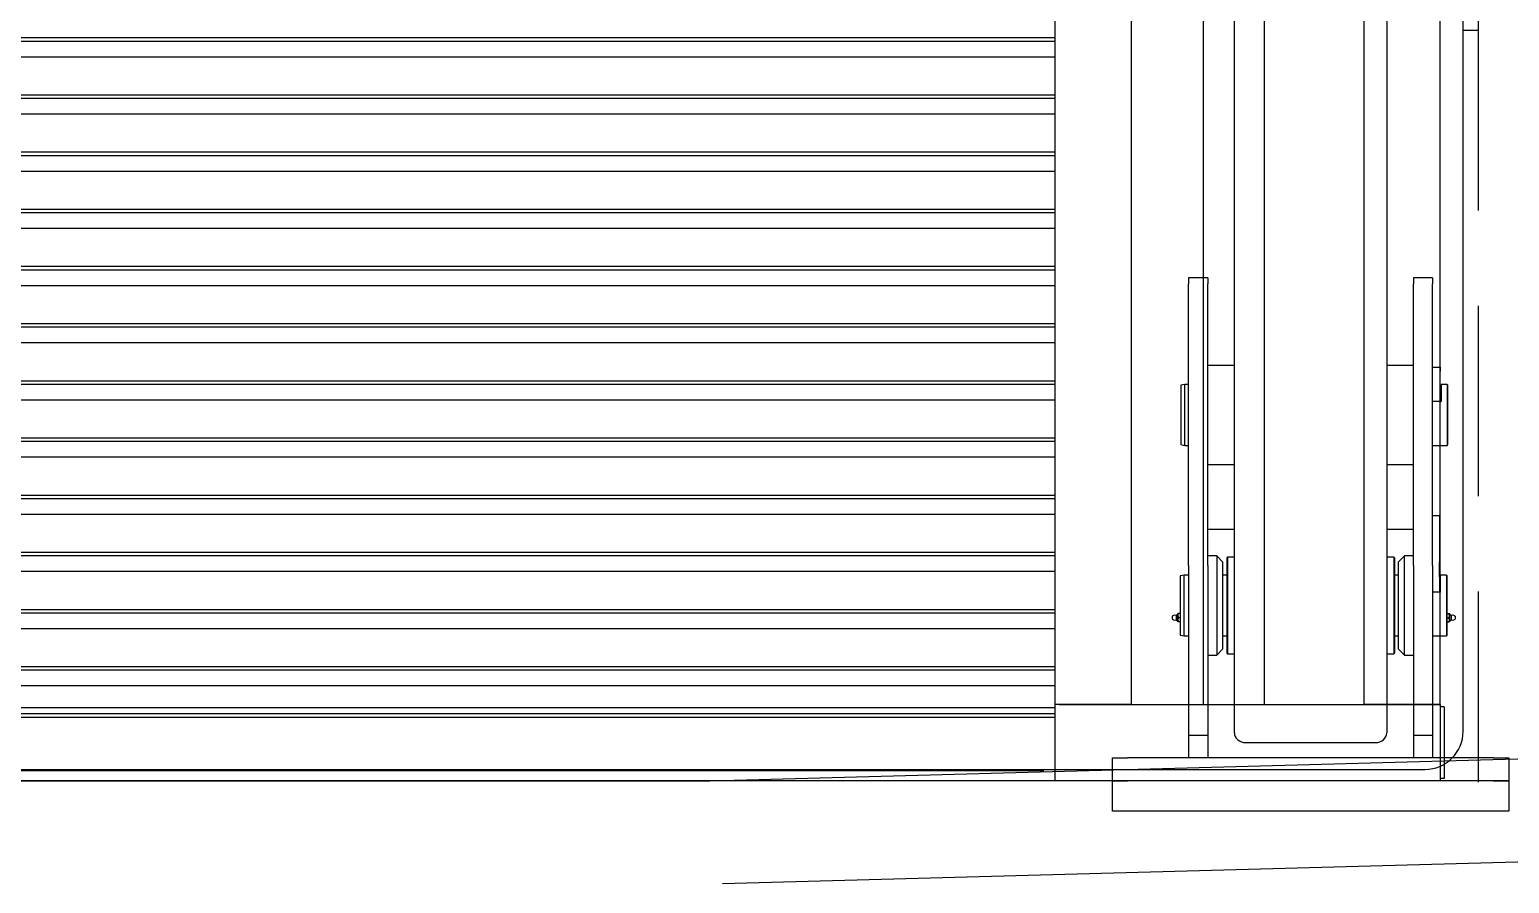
# Model space of a CAD drawing. Extents: x 1551 to 113148, y -1700 to 77018.
# Drawn here: x 18735 to 20676, y 57434 to 58554 of the extents above; entities that cross this region are included whole.
import ezdxf

# ---------------------------------------------------------------- set-up
doc = ezdxf.new("R2010")
doc.units = 0
doc.header["$LTSCALE"] = 500
doc.header["$MEASUREMENT"] = 0
doc.linetypes.add('DASHED', pattern=[0.75, 0.5, -0.25])
doc.layers.get('0').update_dxf_attribs({"linetype": 'CONTINUOUS'})

# ---------------------------------------------------------------- blocks, each defined once
blk = doc.blocks.new('Container SB')
at = {"color": 0, "linetype": 'ByBlock'}
for p, q in [((120599.6, -6593.3), (120599.6, -9103.3)), ((120405.5, -9203.3), (120405.5, -6903.3)), ((120505.5, -9103.3), (120505.5, -6903.3)), ((120910.5, -9103.3), (120910.5, -8177.8)), ((120679.6, -8193.3), (120679.6, -9103.3)), ((120810.5, -9103.3), (120810.5, -8193.3)), ((117410.5, -8228.3), (120405.5, -8228.3)), ((120405.5, -8233.3), (117410.5, -8233.3)), ((117410.5, -8253.3), (120405.5, -8253.3)), ((117410.5, -8303.3), (120405.5, -8303.3)), ((120405.5, -8308.3), (117410.5, -8308.3)), ((117410.5, -8328.3), (120405.5, -8328.3)), ((117410.5, -8378.3), (120405.5, -8378.3)), ((120405.5, -8383.3), (117410.5, -8383.3)), ((117410.5, -8403.3), (120405.5, -8403.3)), ((117410.5, -8453.3), (120405.5, -8453.3)), ((120405.5, -8458.3), (117410.5, -8458.3)), ((117410.5, -8478.3), (120405.5, -8478.3)), ((117410.5, -8528.3), (120405.5, -8528.3)), ((120405.5, -8533.3), (117410.5, -8533.3)), ((117410.5, -8553.3), (120405.5, -8553.3)), ((117410.5, -8603.3), (120405.5, -8603.3)), ((120405.5, -8608.3), (117410.5, -8608.3)), ((117410.5, -8628.3), (120405.5, -8628.3)), ((117410.5, -8678.3), (120405.5, -8678.3)), ((120405.5, -8683.3), (117410.5, -8683.3)), ((117410.5, -8703.3), (120405.5, -8703.3)), ((117410.5, -8753.3), (120405.5, -8753.3)), ((120405.5, -8758.3), (117410.5, -8758.3)), ((117410.5, -8778.3), (120405.5, -8778.3)), ((117410.5, -8828.3), (120405.5, -8828.3)), ((120405.5, -8833.3), (117410.5, -8833.3)), ((117410.5, -8853.3), (120405.5, -8853.3)), ((117410.5, -8903.3), (120405.5, -8903.3)), ((120405.5, -8908.3), (117410.5, -8908.3)), ((117410.5, -8928.3), (120405.5, -8928.3)), ((117410.5, -8978.3), (120405.5, -8978.3)), ((120405.5, -8983.3), (117410.5, -8983.3)), ((117410.5, -9003.3), (120405.5, -9003.3)), ((117410.5, -9053.3), (120405.5, -9053.3)), ((120405.5, -9058.3), (117410.5, -9058.3)), ((117410.5, -9078.3), (120405.5, -9078.3)), ((120405.5, -9107.3), (117410.5, -9107.3)), ((120405.5, -9115.3), (117410.5, -9115.3)), ((120405.5, -9120.3), (117410.5, -9120.3)), ((120505.5, -9103.3), (120405.5, -9103.3)), ((120410.5, -9103.3), (120910.5, -9103.3)), ((120910.5, -9103.3), (120810.5, -9103.3)), ((120910.5, -9103.3), (120910.5, -9203.3)), ((120915.5, -9106.2), (120910.5, -9106.2)), ((120915.5, -9106.2), (120915.5, -9200.4)), ((120390.5, -9190.3), (117410.5, -9190.3)), ((120910.5, -9203.3), (116910.5, -9203.3)), ((120915.5, -9200.4), (120910.5, -9200.4))]:
    blk.add_line(p, q, dxfattribs=at)
blk = doc.blocks.new('A$C52F54857')
for p, q in [((4422.5, 1353.1), (4422.5, 103.1)), ((4222.5, 103.1), (4222.5, 1338.2)), ((4162.5, 700), (4162.5, 691.8)), ((4187.5, 700), (4162.5, 700)), ((4187.5, 700), (4187.5, 691.8)), ((4457.5, 700), (4457.5, 691.8)), ((4482.5, 700), (4457.5, 700)), ((4482.5, 700), (4482.5, 691.8)), ((4162.5, 441.8), (4162.5, 691.8)), ((4187.5, 441.8), (4187.5, 691.8)), ((4457.5, 441.8), (4457.5, 691.8)), ((4482.5, 441.8), (4482.5, 691.8)), ((4222.5, 585), (4187.5, 585)), ((4457.5, 585), (4422.5, 585)), ((4482.5, 582.5), (4492.5, 582.5)), ((4492.5, 582.5), (4492.5, 577.5)), ((4492.5, 542.5), (4492.5, 577.5)), ((4157.5, 560), (4152.5, 559)), ((4152.5, 559), (4152.5, 481)), ((4157.5, 480), (4157.5, 560)), ((4162.5, 560), (4157.5, 560)), ((4493.5, 560), (4493.5, 537.5)), ((4501.5, 560), (4493.5, 560)), ((4501.5, 560), (4501.5, 480)), ((4502.5, 559), (4501.5, 560)), ((4502.5, 481), (4502.5, 559)), ((4492.5, 537.5), (4482.5, 537.5)), ((4492.5, 542.5), (4492.5, 537.5)), ((4492.5, 537.5), (4493.5, 537.5)), ((4152.5, 481), (4157.5, 480)), ((4157.5, 480), (4162.5, 480)), ((4482.5, 480), (4501.5, 480)), ((4501.5, 480), (4502.5, 481)), ((4187.5, 455), (4222.5, 455)), ((4422.5, 455), (4457.5, 455)), ((4162.5, 322.5), (4162.5, 441.8)), ((4187.5, 322.5), (4187.5, 441.8)), ((4457.5, 322.5), (4457.5, 441.8)), ((4482.5, 322.5), (4482.5, 441.8)), ((4187.5, 370), (4222.5, 370)), ((4422.5, 370), (4457.5, 370)), ((4491.5, 387.5), (4482.5, 387.5)), ((4491.5, 387.5), (4491.5, 384.1)), ((4491.5, 384.1), (4491.5, 344.1)), ((4199.5, 335), (4187.5, 335)), ((4199.5, 335), (4199.5, 205)), ((4207.5, 327), (4199.5, 335)), ((4213.5, 333.5), (4212.5, 332.5)), ((4212.5, 332.5), (4212.5, 207.5)), ((4213.5, 333.5), (4213.5, 206.5)), ((4222.5, 333.5), (4213.5, 333.5)), ((4431.5, 333.5), (4422.5, 333.5)), ((4431.5, 333.5), (4431.5, 206.5)), ((4432.5, 332.5), (4431.5, 333.5)), ((4432.5, 332.5), (4432.5, 207.5)), ((4445.5, 335), (4437.5, 327)), ((4445.5, 205), (4445.5, 335)), ((4457.5, 335), (4445.5, 335)), ((4491.5, 344.1), (4491.5, 327.5)), ((4162.5, 322.5), (4162.5, 100)), ((4187.5, 322.5), (4187.5, 100)), ((4207.5, 213), (4207.5, 327)), ((4437.5, 327), (4437.5, 213)), ((4457.5, 322.5), (4457.5, 100)), ((4482.5, 322.5), (4482.5, 100)), ((4491.5, 307.5), (4491.5, 327.5)), ((4156.5, 310), (4151.5, 309)), ((4151.5, 309), (4151.5, 231)), ((4156.5, 230), (4156.5, 310)), ((4162.5, 310), (4156.5, 310)), ((4212.5, 310), (4207.5, 310)), ((4437.5, 310), (4432.5, 310)), ((4491.5, 307.5), (4491.5, 287.5)), ((4492.5, 310), (4492.5, 287.5)), ((4500.5, 310), (4492.5, 310)), ((4500.5, 310), (4500.5, 230)), ((4501.5, 309), (4500.5, 310)), ((4501.5, 231), (4501.5, 309)), ((4491.5, 287.5), (4482.5, 287.5)), ((4491.5, 287.5), (4492.5, 287.5)), ((4142.7, 256.9), (4141, 256)), ((4141, 256), (4141, 252)), ((4148.5, 258.4), (4146, 256.7)), ((4146, 256.7), (4146, 251.3)), ((4148.5, 256.8), (4148.5, 259.5)), ((4148.5, 259.5), (4149, 259.5)), ((4149, 259.5), (4148.5, 256.8)), ((4148.5, 251.3), (4148.5, 256.8)), ((4149, 254), (4148.5, 251.3)), ((4151, 259.5), (4149, 259.5)), ((4151, 254), (4149, 254)), ((4502, 259.5), (4504, 259.5)), ((4502, 254), (4504, 254)), ((4504, 259.5), (4504.5, 259.5)), ((4504, 254), (4504.5, 256.8)), ((4504.5, 259.5), (4504.5, 256.8)), ((4507, 256.7), (4504.5, 258.4)), ((4504.5, 256.8), (4504.5, 251.3)), ((4507, 256.7), (4507, 251.3)), ((4512, 256), (4510.2, 256.9)), ((4512, 256), (4512, 252)), ((4141, 252), (4142.7, 251.1)), ((4146, 251.3), (4148.5, 249.6)), ((4148.5, 248.5), (4148.5, 251.3)), ((4149, 248.5), (4148.5, 248.5)), ((4151, 248.5), (4149, 248.5)), ((4502, 248.5), (4504, 248.5)), ((4504, 248.5), (4504.5, 251.3)), ((4504.5, 248.5), (4504, 248.5)), ((4504.5, 251.3), (4504.5, 248.5)), ((4504.5, 249.6), (4507, 251.3)), ((4510.2, 251.1), (4512, 252)), ((4151.5, 231), (4156.5, 230)), ((4156.5, 230), (4162.5, 230)), ((4207.5, 230), (4212.5, 230)), ((4432.5, 230), (4437.5, 230)), ((4482.5, 230), (4500.5, 230)), ((4500.5, 230), (4501.5, 231)), ((4187.5, 205), (4199.5, 205)), ((4199.5, 205), (4207.5, 213)), ((4212.5, 207.5), (4213.5, 206.5)), ((4213.5, 206.5), (4222.5, 206.5)), ((4422.5, 206.5), (4431.5, 206.5)), ((4431.5, 206.5), (4432.5, 207.5)), ((4437.5, 213), (4445.5, 205)), ((4445.5, 205), (4457.5, 205)), ((4162.5, 100), (4187.5, 100)), ((4162.5, 100), (4162.5, 70)), ((4187.5, 100), (4187.5, 70)), ((4457.5, 100), (4482.5, 100)), ((4457.5, 100), (4457.5, 70)), ((4482.5, 100), (4482.5, 70)), ((4237.5, 90.1), (4407.5, 90.1)), ((4062.5, 40), (4062.5, 70)), ((4062.5, 70), (4082.5, 70)), ((4562.5, 70), (4082.5, 70)), ((4562.5, 70), (4582.5, 70)), ((4582.5, 70), (4582.5, 40)), ((4082.5, 40), (4062.5, 40)), ((4062.5, 0), (4062.5, 40)), ((4062.5, 40), (4082.5, 40)), ((4562.5, 40), (4082.5, 40)), ((4562.5, 40), (4082.5, 40)), ((4582.5, 40), (4562.5, 40)), ((4562.5, 40), (4582.5, 40)), ((4582.5, 40), (4582.5, 0)), ((4082.5, 0), (4062.5, 0)), ((4562.5, 0), (4082.5, 0)), ((4582.5, 0), (4562.5, 0))]:
    blk.add_line(p, q)
for centre, radius, start, end in [((4144.2, 254.1), 3.14, 55.0612, 117.2655), ((4157, 256.8), 8.48, 180.6528, 199.6034), ((4496, 256.7), 8.48, 0.6528, 19.6034), ((4496, 251.2), 8.48, 0.6528, 19.6034), ((4508.8, 254.1), 3.14, 62.7345, 124.9388), ((4144.2, 253.9), 3.14, 242.7345, 304.9388), ((4157, 251.3), 8.48, 180.6528, 199.6034), ((4508.8, 253.9), 3.14, 235.0612, 297.2655)]:
    blk.add_arc(centre, radius, start, end)
for centre, start_param, end_param in [((4237.5, 103.1), 3.141593, 4.712389), ((4407.5, 103.1), 4.712389, 6.283185)]:
    blk.add_ellipse(centre, major_axis=(15, 0), ratio=0.866025, start_param=start_param, end_param=end_param)

msp = doc.modelspace()

# ---------------------------------------------------------------- linework, layer by layer
at = {"linetype": 'DASHED'}
for p, q in [((20635.105, 57566.464), (20635.105, 60141.238)), ((20615.105, 58553.229), (20635.105, 58553.229))]:
    msp.add_line(p, q, dxfattribs=at)
for p, q in [((19627.233, 57568.229), (25971.967, 57741.238)), ((19643.704, 57433.628), (25973.807, 57606.238)), ((7335.105, 57568.229), (19627.233, 57568.229))]:
    msp.add_line(p, q)
msp.add_lwpolyline([(16505.107, 58568.229), (16505.107, 57633.229, 0.41421356), (16555.107, 57583.229), (20565.105, 57583.229, 0.41421356), (20615.105, 57633.229), (20615.105, 60166.238), (23835.105, 60166.238)], format="xyb")

# ---------------------------------------------------------------- block references
for name, p in [('Container SB', (-100325.371, 66771.491)), ('A$C52F54857', (16092.607, 57528.229))]:
    msp.add_blockref(name, p)

doc.saveas('drawing.dxf')
